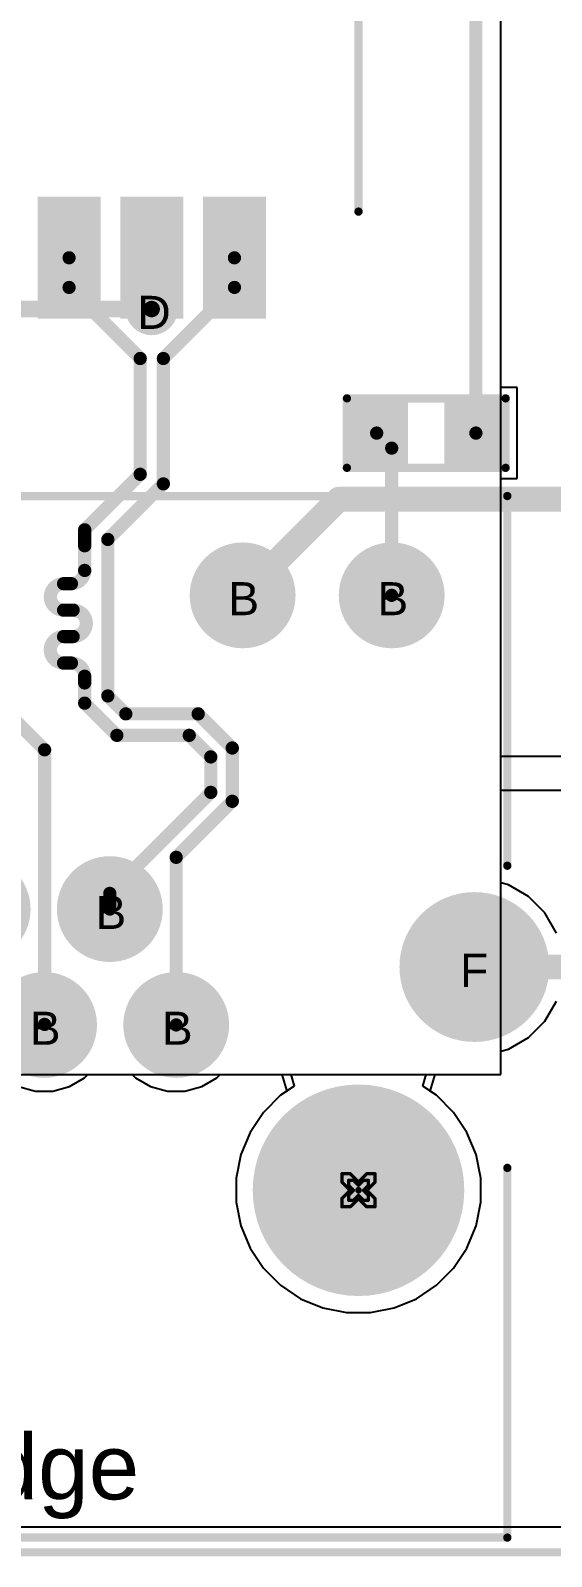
# Model space of a CAD drawing. Header units: inches. Extents: x 0 to 5032, y 0 to 5323.
# Drawn here: x 175.66 to 183.66, y -0.06 to 23.38 of the extents above; entities that cross this region are included whole.
import ezdxf

# ---------------------------------------------------------------- set-up
doc = ezdxf.new("R2010")
doc.units = ezdxf.units.IN
for name, color, linetype in [('Board Outline', 216, 'Continuous'), ('Bottom Layer', 5, 'Continuous'), ('Bottom Solder', 6, 'Continuous'), ('Drill Drawing', 1, 'Continuous'), ('Layer 1', 16, 'Continuous'), ('Layer 2', 76, 'Continuous'), ('Multi-Layer', 9, 'Continuous'), ('Pad Holes', 156, 'Continuous'), ('Top Layer', 1, 'Continuous'), ('Top Overlay', 2, 'Continuous'), ('Top Paste', 8, 'Continuous'), ('Top Solder', 216, 'Continuous'), ('Via Holes', 16, 'Continuous')]:
    doc.layers.add(name, color=color, linetype=linetype)
doc.styles.add('Arial', font='', dxfattribs={"height": 0.2})
doc.styles.get('Arial').set_extended_font_data('Arial')

# ---------------------------------------------------------------- blocks, each defined once
blk = doc.blocks.new('H1102NLT_50')
at = {"layer": 'Top Layer'}
for points in [[(5.1, 4.065), (3.43, 4.065), (3.43, 4.825), (5.1, 4.825)], [(5.1, 2.795), (3.43, 2.795), (3.43, 3.555), (5.1, 3.555)], [(5.1, 1.525), (3.43, 1.525), (3.43, 2.285), (5.1, 2.285)]]:
    blk.add_hatch(color=1, dxfattribs=at).paths.add_polyline_path(points)
at = {"layer": 'Top Paste'}
for points in [[(5.1, 4.065), (3.43, 4.065), (3.43, 4.825), (5.1, 4.825)], [(5.1, 2.795), (3.43, 2.795), (3.43, 3.555), (5.1, 3.555)], [(5.1, 1.525), (3.43, 1.525), (3.43, 2.285), (5.1, 2.285)]]:
    blk.add_hatch(color=8, dxfattribs=at).paths.add_polyline_path(points)
at = {"layer": 'Top Solder'}
for points in [[(5.202, 3.963), (3.328, 3.963), (3.328, 4.927), (5.202, 4.927)], [(5.202, 2.693), (3.328, 2.693), (3.328, 3.657), (5.202, 3.657)], [(5.202, 1.423), (3.328, 1.423), (3.328, 2.387), (5.202, 2.387)]]:
    blk.add_hatch(color=216, dxfattribs=at).paths.add_polyline_path(points)
at = {"layer": 'Top Overlay'}
blk.add_lwpolyline([(3.555, 6.35, 0.127, 0.127, 0), (-3.555, 6.35, 0.127, 0.127, 0)], format="xyseb", dxfattribs=at)
blk.add_lwpolyline([(3.523, 6.35, 0.0635, 0.0635, 1), (3.587, 6.35, 0.0635, 0.0635, 1)], format="xyseb", close=True, dxfattribs=at)
blk = doc.blocks.new('R___0603_87')
at = {"layer": 'Top Layer'}
for points in [[(-0.381, 0.4445), (-0.381, -0.4445), (-1.143, -0.4445), (-1.143, 0.4445)], [(1.143, 0.4445), (1.143, -0.4445), (0.381, -0.4445), (0.381, 0.4445)]]:
    blk.add_hatch(color=1, dxfattribs=at).paths.add_polyline_path(points)
at = {"layer": 'Top Paste'}
for points in [[(-0.381, 0.4445), (-0.381, -0.4445), (-1.143, -0.4445), (-1.143, 0.4445)], [(1.143, 0.4445), (1.143, -0.4445), (0.381, -0.4445), (0.381, 0.4445)]]:
    blk.add_hatch(color=8, dxfattribs=at).paths.add_polyline_path(points)
at = {"layer": 'Top Solder'}
for points in [[(-0.2794, 0.5461), (-0.2794, -0.5461), (-1.2446, -0.5461), (-1.2446, 0.5461)], [(1.2446, 0.5461), (1.2446, -0.5461), (0.2794, -0.5461), (0.2794, 0.5461)]]:
    blk.add_hatch(color=216, dxfattribs=at).paths.add_polyline_path(points)
at = {"layer": 'Top Overlay'}
for points in [[(-1.2192, 0.5334, 0.127, 0.127, 0), (1.2192, 0.5334, 0.127, 0.127, 0)], [(-1.2192, -0.5334, 0.127, 0.127, 0), (-1.2192, 0.5334, 0.127, 0.127, 0)], [(1.2192, -0.5334, 0.127, 0.127, 0), (1.2192, 0.5334, 0.127, 0.127, 0)], [(-1.2192, -0.5334, 0.127, 0.127, 0), (1.2192, -0.5334, 0.127, 0.127, 0)]]:
    blk.add_lwpolyline(points, format="xyseb", dxfattribs=at)
for points in [[(-1.25095, 0.5334, 0.0635, 0.0635, 1), (-1.18745, 0.5334, 0.0635, 0.0635, 1)], [(-1.25095, 0.5334, 0.0635, 0.0635, 1), (-1.18745, 0.5334, 0.0635, 0.0635, 1)], [(1.18745, 0.5334, 0.0635, 0.0635, 1), (1.25095, 0.5334, 0.0635, 0.0635, 1)], [(1.18745, 0.5334, 0.0635, 0.0635, 1), (1.25095, 0.5334, 0.0635, 0.0635, 1)], [(-1.25095, -0.5334, 0.0635, 0.0635, 1), (-1.18745, -0.5334, 0.0635, 0.0635, 1)], [(-1.25095, -0.5334, 0.0635, 0.0635, 1), (-1.18745, -0.5334, 0.0635, 0.0635, 1)], [(1.18745, -0.5334, 0.0635, 0.0635, 1), (1.25095, -0.5334, 0.0635, 0.0635, 1)], [(1.18745, -0.5334, 0.0635, 0.0635, 1), (1.25095, -0.5334, 0.0635, 0.0635, 1)]]:
    blk.add_lwpolyline(points, format="xyseb", close=True, dxfattribs=at)
blk = doc.blocks.new('2_406549_1_118')
at = {"layer": 'Bottom Layer'}
h = blk.add_hatch(color=5, dxfattribs=at)
edge = h.paths.add_edge_path()
edge.add_arc((4.57, 3.3), 0.762, 0, 360)
h = blk.add_hatch(color=5, dxfattribs=at)
edge = h.paths.add_edge_path()
edge.add_arc((6.86, 3.3), 0.762, 0, 360)
h = blk.add_hatch(color=5, dxfattribs=at)
edge = h.paths.add_edge_path()
edge.add_arc((2.53, -1.52), 0.762, 0, 360)
h = blk.add_hatch(color=5, dxfattribs=at)
edge = h.paths.add_edge_path()
edge.add_arc((8.13, -2.41), 1.1, 0, 360)
h = blk.add_hatch(color=5, dxfattribs=at)
edge = h.paths.add_edge_path()
edge.add_arc((1.52, -3.3), 0.762, 0, 360)
h = blk.add_hatch(color=5, dxfattribs=at)
edge = h.paths.add_edge_path()
edge.add_arc((3.55, -3.3), 0.762, 0, 360)
at = {"layer": 'Bottom Solder'}
h = blk.add_hatch(color=6, dxfattribs=at)
edge = h.paths.add_edge_path()
edge.add_arc((4.57, 3.3), 0.813, 0, 360)
h = blk.add_hatch(color=6, dxfattribs=at)
edge = h.paths.add_edge_path()
edge.add_arc((6.86, 3.3), 0.813, 0, 360)
h = blk.add_hatch(color=6, dxfattribs=at)
edge = h.paths.add_edge_path()
edge.add_arc((0.5, -1.52), 0.813, 0, 360)
h = blk.add_hatch(color=6, dxfattribs=at)
edge = h.paths.add_edge_path()
edge.add_arc((2.53, -1.52), 0.813, 0, 360)
h = blk.add_hatch(color=6, dxfattribs=at)
edge = h.paths.add_edge_path()
edge.add_arc((8.13, -2.41), 1.151, 0, 360)
h = blk.add_hatch(color=6, dxfattribs=at)
edge = h.paths.add_edge_path()
edge.add_arc((1.52, -3.3), 0.813, 0, 360)
h = blk.add_hatch(color=6, dxfattribs=at)
edge = h.paths.add_edge_path()
edge.add_arc((3.55, -3.3), 0.813, 0, 360)
h = blk.add_hatch(color=6, dxfattribs=at)
edge = h.paths.add_edge_path()
edge.add_arc((6.35, -5.84), 0.0508, 0, 360)
at = {"layer": 'Layer 1'}
h = blk.add_hatch(color=16, dxfattribs=at)
edge = h.paths.add_edge_path()
edge.add_arc((4.57, 3.3), 0.762, 0, 360)
h = blk.add_hatch(color=16, dxfattribs=at)
edge = h.paths.add_edge_path()
edge.add_arc((6.86, 3.3), 0.762, 0, 360)
h = blk.add_hatch(color=16, dxfattribs=at)
edge = h.paths.add_edge_path()
edge.add_arc((2.53, -1.52), 0.762, 0, 360)
h = blk.add_hatch(color=16, dxfattribs=at)
edge = h.paths.add_edge_path()
edge.add_arc((8.13, -2.41), 1.1, 0, 360)
h = blk.add_hatch(color=16, dxfattribs=at)
edge = h.paths.add_edge_path()
edge.add_arc((1.52, -3.3), 0.762, 0, 360)
h = blk.add_hatch(color=16, dxfattribs=at)
edge = h.paths.add_edge_path()
edge.add_arc((3.55, -3.3), 0.762, 0, 360)
at = {"layer": 'Layer 2'}
h = blk.add_hatch(color=76, dxfattribs=at)
edge = h.paths.add_edge_path()
edge.add_arc((4.57, 3.3), 0.762, 0, 360)
h = blk.add_hatch(color=76, dxfattribs=at)
edge = h.paths.add_edge_path()
edge.add_arc((6.86, 3.3), 0.762, 0, 360)
h = blk.add_hatch(color=76, dxfattribs=at)
edge = h.paths.add_edge_path()
edge.add_arc((2.53, -1.52), 0.762, 0, 360)
h = blk.add_hatch(color=76, dxfattribs=at)
edge = h.paths.add_edge_path()
edge.add_arc((8.13, -2.41), 1.1, 0, 360)
h = blk.add_hatch(color=76, dxfattribs=at)
edge = h.paths.add_edge_path()
edge.add_arc((1.52, -3.3), 0.762, 0, 360)
h = blk.add_hatch(color=76, dxfattribs=at)
edge = h.paths.add_edge_path()
edge.add_arc((3.55, -3.3), 0.762, 0, 360)
at = {"layer": 'Multi-Layer'}
h = blk.add_hatch(color=9, dxfattribs=at)
edge = h.paths.add_edge_path()
edge.add_arc((4.57, 3.3), 0.762, 0, 360)
h = blk.add_hatch(color=9, dxfattribs=at)
edge = h.paths.add_edge_path()
edge.add_arc((6.86, 3.3), 0.762, 0, 360)
h = blk.add_hatch(color=9, dxfattribs=at)
edge = h.paths.add_edge_path()
edge.add_arc((2.53, -1.52), 0.762, 0, 360)
h = blk.add_hatch(color=9, dxfattribs=at)
edge = h.paths.add_edge_path()
edge.add_arc((8.13, -2.41), 1.1, 0, 360)
h = blk.add_hatch(color=9, dxfattribs=at)
edge = h.paths.add_edge_path()
edge.add_arc((1.52, -3.3), 0.762, 0, 360)
h = blk.add_hatch(color=9, dxfattribs=at)
edge = h.paths.add_edge_path()
edge.add_arc((3.55, -3.3), 0.762, 0, 360)
at = {"layer": 'Pad Holes'}
h = blk.add_hatch(color=7, dxfattribs=at)
edge = h.paths.add_edge_path()
edge.add_arc((4.57, 3.3), 0.45, 0, 360)
h = blk.add_hatch(color=7, dxfattribs=at)
edge = h.paths.add_edge_path()
edge.add_arc((6.86, 3.3), 0.45, 0, 360)
h = blk.add_hatch(color=7, dxfattribs=at)
edge = h.paths.add_edge_path()
edge.add_arc((2.53, -1.52), 0.45, 0, 360)
h = blk.add_hatch(color=7, dxfattribs=at)
edge = h.paths.add_edge_path()
edge.add_arc((8.13, -2.41), 0.785, 0, 360)
h = blk.add_hatch(color=7, dxfattribs=at)
edge = h.paths.add_edge_path()
edge.add_arc((1.52, -3.3), 0.45, 0, 360)
h = blk.add_hatch(color=7, dxfattribs=at)
edge = h.paths.add_edge_path()
edge.add_arc((3.55, -3.3), 0.45, 0, 360)
h = blk.add_hatch(color=7, dxfattribs=at)
edge = h.paths.add_edge_path()
edge.add_arc((6.35, -5.84), 1.625, 0, 360)
at = {"layer": 'Top Layer'}
h = blk.add_hatch(color=1, dxfattribs=at)
edge = h.paths.add_edge_path()
edge.add_arc((4.57, 3.3), 0.762, 0, 360)
h = blk.add_hatch(color=1, dxfattribs=at)
edge = h.paths.add_edge_path()
edge.add_arc((6.86, 3.3), 0.762, 0, 360)
h = blk.add_hatch(color=1, dxfattribs=at)
edge = h.paths.add_edge_path()
edge.add_arc((2.53, -1.52), 0.762, 0, 360)
h = blk.add_hatch(color=1, dxfattribs=at)
edge = h.paths.add_edge_path()
edge.add_arc((8.13, -2.41), 1.1, 0, 360)
h = blk.add_hatch(color=1, dxfattribs=at)
edge = h.paths.add_edge_path()
edge.add_arc((1.52, -3.3), 0.762, 0, 360)
h = blk.add_hatch(color=1, dxfattribs=at)
edge = h.paths.add_edge_path()
edge.add_arc((3.55, -3.3), 0.762, 0, 360)
at = {"layer": 'Top Solder'}
h = blk.add_hatch(color=216, dxfattribs=at)
edge = h.paths.add_edge_path()
edge.add_arc((4.57, 3.3), 0.813, 0, 360)
h = blk.add_hatch(color=216, dxfattribs=at)
edge = h.paths.add_edge_path()
edge.add_arc((6.86, 3.3), 0.813, 0, 360)
h = blk.add_hatch(color=216, dxfattribs=at)
edge = h.paths.add_edge_path()
edge.add_arc((0.5, -1.52), 0.813, 0, 360)
h = blk.add_hatch(color=216, dxfattribs=at)
edge = h.paths.add_edge_path()
edge.add_arc((2.53, -1.52), 0.813, 0, 360)
h = blk.add_hatch(color=216, dxfattribs=at)
edge = h.paths.add_edge_path()
edge.add_arc((8.13, -2.41), 1.151, 0, 360)
h = blk.add_hatch(color=216, dxfattribs=at)
edge = h.paths.add_edge_path()
edge.add_arc((1.52, -3.3), 0.813, 0, 360)
h = blk.add_hatch(color=216, dxfattribs=at)
edge = h.paths.add_edge_path()
edge.add_arc((3.55, -3.3), 0.813, 0, 360)
h = blk.add_hatch(color=216, dxfattribs=at)
edge = h.paths.add_edge_path()
edge.add_arc((6.35, -5.84), 0.0508, 0, 360)
at = {"layer": 'Top Overlay'}
for points in [[(-8.636, 4.826, 0.127, 0.127, 0), (8.636, 4.826, 0.127, 0.127, 0)], [(8.636, -0.854, 0.127, 0.127, 0), (8.636, 4.826, 0.127, 0.127, 0)], [(8.636, -11.176, 0.127, 0.127, 0), (8.636, -5.496, 0.127, 0.127, 0)], [(-8.636, -11.176, 0.127, 0.127, 0), (8.636, -11.176, 0.127, 0.127, 0)]]:
    blk.add_lwpolyline(points, format="xyseb", dxfattribs=at)
for points in [[(8.604, 4.826, 0.0635, 0.0635, 1), (8.668, 4.826, 0.0635, 0.0635, 1)], [(8.604, 4.826, 0.0635, 0.0635, 1), (8.668, 4.826, 0.0635, 0.0635, 1)], [(8.604, -0.854, 0.0635, 0.0635, 1), (8.668, -0.854, 0.0635, 0.0635, 1)], [(8.604, -5.496, 0.0635, 0.0635, 1), (8.668, -5.496, 0.0635, 0.0635, 1)], [(8.604, -11.176, 0.0635, 0.0635, 1), (8.668, -11.176, 0.0635, 0.0635, 1)], [(8.604, -11.176, 0.0635, 0.0635, 1), (8.668, -11.176, 0.0635, 0.0635, 1)]]:
    blk.add_lwpolyline(points, format="xyseb", close=True, dxfattribs=at)
at = {"layer": 'Top Overlay', "style": 'Arial'}
blk.add_text('PCB Edge', height=1, rotation=360, dxfattribs=at).set_placement((-3.54, -10.589))

msp = doc.modelspace()

# ---------------------------------------------------------------- hatches: boundary and pattern name
at = {"layer": 'Bottom Layer'}
h = msp.add_hatch(color=5, dxfattribs=at)
edge = h.paths.add_edge_path()
edge.add_arc((177.523, 19.102), 0.3, 0, 360)
at = {"layer": 'Bottom Solder'}
h = msp.add_hatch(color=6, dxfattribs=at)
edge = h.paths.add_edge_path()
edge.add_arc((177.523, 19.102), 0.402, 0, 360)
at = {"layer": 'Layer 1'}
h = msp.add_hatch(color=16, dxfattribs=at)
edge = h.paths.add_edge_path()
edge.add_arc((177.523, 19.102), 0.3, 0, 360)
at = {"layer": 'Layer 2'}
h = msp.add_hatch(color=76, dxfattribs=at)
edge = h.paths.add_edge_path()
edge.add_arc((177.523, 19.102), 0.3, 0, 360)
at = {"layer": 'Top Layer'}
h = msp.add_hatch(color=1, dxfattribs=at)
edge = h.paths.add_edge_path()
edge.add_arc((177.523, 19.102), 0.3, 0, 360)
at = {"layer": 'Top Solder'}
h = msp.add_hatch(color=216, dxfattribs=at)
edge = h.paths.add_edge_path()
edge.add_arc((177.523, 19.102), 0.402, 0, 360)
at = {"layer": 'Via Holes'}
h = msp.add_hatch(color=7, dxfattribs=at)
edge = h.paths.add_edge_path()
edge.add_arc((177.523, 19.102), 0.15, 0, 360)

# ---------------------------------------------------------------- linework, layer by layer
at = {"layer": 'Board Outline'}
msp.add_lwpolyline([(138.479, 0, 0.127, 0.127, 0), (200, 0, 0.127, 0.127, 0)], format="xyseb", dxfattribs=at)
at = {"layer": 'Bottom Layer'}
for p, q in [((182.884, 10.286), (182.884, 28.702)), ((183.002, 10.254), (182.884, 10.286)), ((183.311, 10.076), (183.002, 10.254)), ((183.563, 9.824), (183.311, 10.076)), ((183.741, 9.515), (183.563, 9.824)), ((183.563, 8.161), (183.741, 8.47)), ((183.311, 7.909), (183.563, 8.161)), ((183.002, 7.731), (183.311, 7.909)), ((182.884, 7.699), (183.002, 7.731)), ((182.884, 7.341), (182.884, 7.699)), ((176.262, 7.156), (176.493, 7.29)), ((176.493, 7.29), (176.544, 7.341)), ((176.544, 7.341), (177.225, 7.341)), ((177.225, 7.341), (177.276, 7.29)), ((177.276, 7.29), (177.507, 7.156)), ((178.292, 7.156), (178.523, 7.29)), ((178.523, 7.29), (178.574, 7.341)), ((178.574, 7.341), (179.658, 7.341)), ((179.658, 7.341), (179.712, 7.163)), ((181.687, 7.163), (181.741, 7.341)), ((181.741, 7.341), (182.884, 7.341)), ((175.477, 7.156), (175.736, 7.087)), ((175.736, 7.087), (176.003, 7.087)), ((176.003, 7.087), (176.262, 7.156)), ((177.507, 7.156), (177.766, 7.087)), ((177.766, 7.087), (178.033, 7.087)), ((178.033, 7.087), (178.292, 7.156)), ((179.712, 7.163), (179.502, 7.022)), ((181.897, 7.022), (181.687, 7.163)), ((179.502, 7.022), (179.24, 6.76)), ((182.159, 6.76), (181.897, 7.022)), ((179.24, 6.76), (179.035, 6.453)), ((182.365, 6.453), (182.159, 6.76)), ((179.035, 6.453), (178.893, 6.111)), ((182.506, 6.111), (182.365, 6.453)), ((178.893, 6.111), (178.821, 5.748)), ((182.579, 5.748), (182.506, 6.111)), ((178.821, 5.748), (178.821, 5.378)), ((182.579, 5.378), (182.579, 5.748)), ((178.821, 5.378), (178.893, 5.015)), ((182.506, 5.015), (182.579, 5.378)), ((178.893, 5.015), (179.035, 4.673)), ((182.365, 4.673), (182.506, 5.015)), ((179.035, 4.673), (179.24, 4.365)), ((182.159, 4.365), (182.365, 4.673)), ((179.24, 4.365), (179.502, 4.103)), ((181.897, 4.103), (182.159, 4.365)), ((179.502, 4.103), (179.81, 3.897)), ((181.59, 3.897), (181.897, 4.103)), ((179.81, 3.897), (180.152, 3.756)), ((180.152, 3.756), (180.515, 3.684)), ((180.885, 3.684), (181.248, 3.756)), ((181.248, 3.756), (181.59, 3.897)), ((180.515, 3.684), (180.885, 3.684)), ((195.516, 0.388), (138.868, 0.388))]:
    msp.add_line(p, q, dxfattribs=at)
msp.add_lwpolyline([(171.173, 19.102, 0.254, 0.254, 0), (177.523, 19.102, 0.254, 0.254, 0)], format="xyseb", dxfattribs=at)
msp.add_lwpolyline([(177.459, 19.102, 0.127, 0.127, 1), (177.586, 19.102, 0.127, 0.127, 1)], format="xyseb", close=True, dxfattribs=at)
at = {"layer": 'Drill Drawing'}
for points in [[(180.446, 5.69, 0.0508, 0.0508, 0), (180.446, 5.817, 0.0508, 0.0508, 0)], [(180.446, 5.817, 0.0508, 0.0508, 0), (180.573, 5.817, 0.0508, 0.0508, 0)], [(180.446, 5.69, 0.0508, 0.0508, 0), (180.573, 5.563, 0.0508, 0.0508, 0)], [(180.547, 5.639, 0.0508, 0.0508, 0), (180.547, 5.715, 0.0508, 0.0508, 0)], [(180.547, 5.715, 0.0508, 0.0508, 0), (180.623, 5.715, 0.0508, 0.0508, 0)], [(180.547, 5.639, 0.0508, 0.0508, 0), (180.623, 5.563, 0.0508, 0.0508, 0)], [(180.573, 5.817, 0.0508, 0.0508, 0), (180.7, 5.69, 0.0508, 0.0508, 0)], [(180.623, 5.715, 0.0508, 0.0508, 0), (180.7, 5.639, 0.0508, 0.0508, 0)], [(180.7, 5.69, 0.0508, 0.0508, 0), (180.827, 5.817, 0.0508, 0.0508, 0)], [(180.7, 5.639, 0.0508, 0.0508, 0), (180.776, 5.715, 0.0508, 0.0508, 0)], [(180.776, 5.715, 0.0508, 0.0508, 0), (180.852, 5.715, 0.0508, 0.0508, 0)], [(180.776, 5.563, 0.0508, 0.0508, 0), (180.852, 5.639, 0.0508, 0.0508, 0)], [(180.827, 5.817, 0.0508, 0.0508, 0), (180.954, 5.817, 0.0508, 0.0508, 0)], [(180.827, 5.563, 0.0508, 0.0508, 0), (180.954, 5.69, 0.0508, 0.0508, 0)], [(180.852, 5.639, 0.0508, 0.0508, 0), (180.852, 5.715, 0.0508, 0.0508, 0)], [(180.954, 5.69, 0.0508, 0.0508, 0), (180.954, 5.817, 0.0508, 0.0508, 0)], [(180.446, 5.436, 0.0508, 0.0508, 0), (180.573, 5.563, 0.0508, 0.0508, 0)], [(180.446, 5.309, 0.0508, 0.0508, 0), (180.446, 5.436, 0.0508, 0.0508, 0)], [(180.547, 5.486, 0.0508, 0.0508, 0), (180.623, 5.563, 0.0508, 0.0508, 0)], [(180.547, 5.41, 0.0508, 0.0508, 0), (180.547, 5.486, 0.0508, 0.0508, 0)], [(180.547, 5.41, 0.0508, 0.0508, 0), (180.623, 5.41, 0.0508, 0.0508, 0)], [(180.573, 5.309, 0.0508, 0.0508, 0), (180.7, 5.436, 0.0508, 0.0508, 0)], [(180.623, 5.41, 0.0508, 0.0508, 0), (180.7, 5.486, 0.0508, 0.0508, 0)], [(180.7, 5.486, 0.0508, 0.0508, 0), (180.776, 5.41, 0.0508, 0.0508, 0)], [(180.7, 5.436, 0.0508, 0.0508, 0), (180.827, 5.309, 0.0508, 0.0508, 0)], [(180.776, 5.563, 0.0508, 0.0508, 0), (180.852, 5.486, 0.0508, 0.0508, 0)], [(180.776, 5.41, 0.0508, 0.0508, 0), (180.852, 5.41, 0.0508, 0.0508, 0)], [(180.827, 5.563, 0.0508, 0.0508, 0), (180.954, 5.436, 0.0508, 0.0508, 0)], [(180.852, 5.41, 0.0508, 0.0508, 0), (180.852, 5.486, 0.0508, 0.0508, 0)], [(180.954, 5.309, 0.0508, 0.0508, 0), (180.954, 5.436, 0.0508, 0.0508, 0)], [(180.446, 5.309, 0.0508, 0.0508, 0), (180.573, 5.309, 0.0508, 0.0508, 0)], [(180.827, 5.309, 0.0508, 0.0508, 0), (180.954, 5.309, 0.0508, 0.0508, 0)]]:
    msp.add_lwpolyline(points, format="xyseb", dxfattribs=at)
for points in [[(180.433, 5.817, 0.0254, 0.0254, 1), (180.458, 5.817, 0.0254, 0.0254, 1)], [(180.433, 5.817, 0.0254, 0.0254, 1), (180.458, 5.817, 0.0254, 0.0254, 1)], [(180.433, 5.69, 0.0254, 0.0254, 1), (180.458, 5.69, 0.0254, 0.0254, 1)], [(180.433, 5.69, 0.0254, 0.0254, 1), (180.458, 5.69, 0.0254, 0.0254, 1)], [(180.535, 5.715, 0.0254, 0.0254, 1), (180.56, 5.715, 0.0254, 0.0254, 1)], [(180.535, 5.715, 0.0254, 0.0254, 1), (180.56, 5.715, 0.0254, 0.0254, 1)], [(180.535, 5.639, 0.0254, 0.0254, 1), (180.56, 5.639, 0.0254, 0.0254, 1)], [(180.535, 5.639, 0.0254, 0.0254, 1), (180.56, 5.639, 0.0254, 0.0254, 1)], [(180.56, 5.817, 0.0254, 0.0254, 1), (180.585, 5.817, 0.0254, 0.0254, 1)], [(180.56, 5.817, 0.0254, 0.0254, 1), (180.585, 5.817, 0.0254, 0.0254, 1)], [(180.611, 5.715, 0.0254, 0.0254, 1), (180.636, 5.715, 0.0254, 0.0254, 1)], [(180.611, 5.715, 0.0254, 0.0254, 1), (180.636, 5.715, 0.0254, 0.0254, 1)], [(180.687, 5.69, 0.0254, 0.0254, 1), (180.712, 5.69, 0.0254, 0.0254, 1)], [(180.687, 5.69, 0.0254, 0.0254, 1), (180.712, 5.69, 0.0254, 0.0254, 1)], [(180.687, 5.639, 0.0254, 0.0254, 1), (180.712, 5.639, 0.0254, 0.0254, 1)], [(180.687, 5.639, 0.0254, 0.0254, 1), (180.712, 5.639, 0.0254, 0.0254, 1)], [(180.763, 5.715, 0.0254, 0.0254, 1), (180.789, 5.715, 0.0254, 0.0254, 1)], [(180.763, 5.715, 0.0254, 0.0254, 1), (180.789, 5.715, 0.0254, 0.0254, 1)], [(180.814, 5.817, 0.0254, 0.0254, 1), (180.839, 5.817, 0.0254, 0.0254, 1)], [(180.814, 5.817, 0.0254, 0.0254, 1), (180.839, 5.817, 0.0254, 0.0254, 1)], [(180.839, 5.715, 0.0254, 0.0254, 1), (180.865, 5.715, 0.0254, 0.0254, 1)], [(180.839, 5.715, 0.0254, 0.0254, 1), (180.865, 5.715, 0.0254, 0.0254, 1)], [(180.839, 5.639, 0.0254, 0.0254, 1), (180.865, 5.639, 0.0254, 0.0254, 1)], [(180.839, 5.639, 0.0254, 0.0254, 1), (180.865, 5.639, 0.0254, 0.0254, 1)], [(180.941, 5.817, 0.0254, 0.0254, 1), (180.966, 5.817, 0.0254, 0.0254, 1)], [(180.941, 5.817, 0.0254, 0.0254, 1), (180.966, 5.817, 0.0254, 0.0254, 1)], [(180.941, 5.69, 0.0254, 0.0254, 1), (180.966, 5.69, 0.0254, 0.0254, 1)], [(180.941, 5.69, 0.0254, 0.0254, 1), (180.966, 5.69, 0.0254, 0.0254, 1)], [(180.433, 5.436, 0.0254, 0.0254, 1), (180.458, 5.436, 0.0254, 0.0254, 1)], [(180.433, 5.436, 0.0254, 0.0254, 1), (180.458, 5.436, 0.0254, 0.0254, 1)], [(180.535, 5.486, 0.0254, 0.0254, 1), (180.56, 5.486, 0.0254, 0.0254, 1)], [(180.535, 5.486, 0.0254, 0.0254, 1), (180.56, 5.486, 0.0254, 0.0254, 1)], [(180.535, 5.41, 0.0254, 0.0254, 1), (180.56, 5.41, 0.0254, 0.0254, 1)], [(180.535, 5.41, 0.0254, 0.0254, 1), (180.56, 5.41, 0.0254, 0.0254, 1)], [(180.56, 5.563, 0.0254, 0.0254, 1), (180.585, 5.563, 0.0254, 0.0254, 1)], [(180.56, 5.563, 0.0254, 0.0254, 1), (180.585, 5.563, 0.0254, 0.0254, 1)], [(180.611, 5.563, 0.0254, 0.0254, 1), (180.636, 5.563, 0.0254, 0.0254, 1)], [(180.611, 5.563, 0.0254, 0.0254, 1), (180.636, 5.563, 0.0254, 0.0254, 1)], [(180.611, 5.41, 0.0254, 0.0254, 1), (180.636, 5.41, 0.0254, 0.0254, 1)], [(180.611, 5.41, 0.0254, 0.0254, 1), (180.636, 5.41, 0.0254, 0.0254, 1)], [(180.687, 5.486, 0.0254, 0.0254, 1), (180.712, 5.486, 0.0254, 0.0254, 1)], [(180.687, 5.486, 0.0254, 0.0254, 1), (180.712, 5.486, 0.0254, 0.0254, 1)], [(180.687, 5.436, 0.0254, 0.0254, 1), (180.712, 5.436, 0.0254, 0.0254, 1)], [(180.687, 5.436, 0.0254, 0.0254, 1), (180.712, 5.436, 0.0254, 0.0254, 1)], [(180.763, 5.563, 0.0254, 0.0254, 1), (180.789, 5.563, 0.0254, 0.0254, 1)], [(180.763, 5.563, 0.0254, 0.0254, 1), (180.789, 5.563, 0.0254, 0.0254, 1)], [(180.763, 5.41, 0.0254, 0.0254, 1), (180.789, 5.41, 0.0254, 0.0254, 1)], [(180.763, 5.41, 0.0254, 0.0254, 1), (180.789, 5.41, 0.0254, 0.0254, 1)], [(180.814, 5.563, 0.0254, 0.0254, 1), (180.839, 5.563, 0.0254, 0.0254, 1)], [(180.814, 5.563, 0.0254, 0.0254, 1), (180.839, 5.563, 0.0254, 0.0254, 1)], [(180.839, 5.486, 0.0254, 0.0254, 1), (180.865, 5.486, 0.0254, 0.0254, 1)], [(180.839, 5.486, 0.0254, 0.0254, 1), (180.865, 5.486, 0.0254, 0.0254, 1)], [(180.839, 5.41, 0.0254, 0.0254, 1), (180.865, 5.41, 0.0254, 0.0254, 1)], [(180.839, 5.41, 0.0254, 0.0254, 1), (180.865, 5.41, 0.0254, 0.0254, 1)], [(180.941, 5.436, 0.0254, 0.0254, 1), (180.966, 5.436, 0.0254, 0.0254, 1)], [(180.941, 5.436, 0.0254, 0.0254, 1), (180.966, 5.436, 0.0254, 0.0254, 1)], [(180.433, 5.309, 0.0254, 0.0254, 1), (180.458, 5.309, 0.0254, 0.0254, 1)], [(180.433, 5.309, 0.0254, 0.0254, 1), (180.458, 5.309, 0.0254, 0.0254, 1)], [(180.56, 5.309, 0.0254, 0.0254, 1), (180.585, 5.309, 0.0254, 0.0254, 1)], [(180.56, 5.309, 0.0254, 0.0254, 1), (180.585, 5.309, 0.0254, 0.0254, 1)], [(180.814, 5.309, 0.0254, 0.0254, 1), (180.839, 5.309, 0.0254, 0.0254, 1)], [(180.814, 5.309, 0.0254, 0.0254, 1), (180.839, 5.309, 0.0254, 0.0254, 1)], [(180.941, 5.309, 0.0254, 0.0254, 1), (180.966, 5.309, 0.0254, 0.0254, 1)], [(180.941, 5.309, 0.0254, 0.0254, 1), (180.966, 5.309, 0.0254, 0.0254, 1)]]:
    msp.add_lwpolyline(points, format="xyseb", close=True, dxfattribs=at)
at = {"layer": 'Layer 1'}
for p, q in [((182.884, 12.227), (182.884, 28.702)), ((189.728, 12.227), (182.884, 12.227)), ((182.884, 7.341), (182.884, 11.709)), ((182.884, 11.709), (190.246, 11.709)), ((176.262, 7.156), (176.493, 7.29)), ((176.493, 7.29), (176.544, 7.341)), ((176.544, 7.341), (177.225, 7.341)), ((177.225, 7.341), (177.276, 7.29)), ((177.276, 7.29), (177.507, 7.156)), ((178.292, 7.156), (178.523, 7.29)), ((178.523, 7.29), (178.574, 7.341)), ((178.574, 7.341), (179.521, 7.341)), ((179.521, 7.341), (179.598, 7.087)), ((181.801, 7.087), (181.878, 7.341)), ((181.878, 7.341), (182.884, 7.341)), ((175.477, 7.156), (175.736, 7.087)), ((175.736, 7.087), (176.003, 7.087)), ((176.003, 7.087), (176.262, 7.156)), ((177.507, 7.156), (177.766, 7.087)), ((177.766, 7.087), (178.033, 7.087)), ((178.033, 7.087), (178.292, 7.156)), ((179.598, 7.087), (179.502, 7.022)), ((181.897, 7.022), (181.801, 7.087)), ((179.502, 7.022), (179.24, 6.76)), ((182.159, 6.76), (181.897, 7.022)), ((179.24, 6.76), (179.035, 6.453)), ((182.365, 6.453), (182.159, 6.76)), ((179.035, 6.453), (178.893, 6.111)), ((182.506, 6.111), (182.365, 6.453)), ((178.893, 6.111), (178.821, 5.748)), ((182.579, 5.748), (182.506, 6.111)), ((178.821, 5.748), (178.821, 5.378)), ((182.579, 5.378), (182.579, 5.748)), ((178.821, 5.378), (178.893, 5.015)), ((182.506, 5.015), (182.579, 5.378)), ((178.893, 5.015), (179.035, 4.673)), ((182.365, 4.673), (182.506, 5.015)), ((179.035, 4.673), (179.24, 4.365)), ((182.159, 4.365), (182.365, 4.673)), ((179.24, 4.365), (179.502, 4.103)), ((181.897, 4.103), (182.159, 4.365)), ((179.502, 4.103), (179.81, 3.897)), ((181.59, 3.897), (181.897, 4.103)), ((179.81, 3.897), (180.152, 3.756)), ((180.152, 3.756), (180.515, 3.684)), ((180.885, 3.684), (181.248, 3.756)), ((181.248, 3.756), (181.59, 3.897)), ((180.515, 3.684), (180.885, 3.684)), ((199.612, 0.388), (138.868, 0.388))]:
    msp.add_line(p, q, dxfattribs=at)
msp.add_lwpolyline([(182.48, 8.993, 0.381, 0.381, 0), (185.825, 8.993, 0.381, 0.381, 0)], format="xyseb", dxfattribs=at)
msp.add_lwpolyline([(182.384, 8.993, 0.191, 0.191, 1), (182.575, 8.993, 0.191, 0.191, 1)], format="xyseb", close=True, dxfattribs=at)
at = {"layer": 'Layer 2'}
for p, q in [((182.884, 10.286), (182.884, 28.702)), ((183.002, 10.254), (182.884, 10.286)), ((183.311, 10.076), (183.002, 10.254)), ((183.563, 9.824), (183.311, 10.076)), ((183.741, 9.515), (183.563, 9.824)), ((183.563, 8.161), (183.741, 8.47)), ((183.311, 7.909), (183.563, 8.161)), ((183.002, 7.731), (183.311, 7.909)), ((182.884, 7.699), (183.002, 7.731)), ((182.884, 7.341), (182.884, 7.699)), ((176.262, 7.156), (176.493, 7.29)), ((176.493, 7.29), (176.544, 7.341)), ((176.544, 7.341), (177.225, 7.341)), ((177.225, 7.341), (177.276, 7.29)), ((177.276, 7.29), (177.507, 7.156)), ((178.292, 7.156), (178.523, 7.29)), ((178.523, 7.29), (178.574, 7.341)), ((178.574, 7.341), (179.521, 7.341)), ((179.521, 7.341), (179.598, 7.087)), ((181.801, 7.087), (181.878, 7.341)), ((181.878, 7.341), (182.884, 7.341)), ((175.477, 7.156), (175.736, 7.087)), ((175.736, 7.087), (176.003, 7.087)), ((176.003, 7.087), (176.262, 7.156)), ((177.507, 7.156), (177.766, 7.087)), ((177.766, 7.087), (178.033, 7.087)), ((178.033, 7.087), (178.292, 7.156)), ((179.598, 7.087), (179.502, 7.022)), ((181.897, 7.022), (181.801, 7.087)), ((179.502, 7.022), (179.24, 6.76)), ((182.159, 6.76), (181.897, 7.022)), ((179.24, 6.76), (179.035, 6.453)), ((182.365, 6.453), (182.159, 6.76)), ((179.035, 6.453), (178.893, 6.111)), ((182.506, 6.111), (182.365, 6.453)), ((178.893, 6.111), (178.821, 5.748)), ((182.579, 5.748), (182.506, 6.111)), ((178.821, 5.748), (178.821, 5.378)), ((182.579, 5.378), (182.579, 5.748)), ((178.821, 5.378), (178.893, 5.015)), ((182.506, 5.015), (182.579, 5.378)), ((178.893, 5.015), (179.035, 4.673)), ((182.365, 4.673), (182.506, 5.015)), ((179.035, 4.673), (179.24, 4.365)), ((182.159, 4.365), (182.365, 4.673)), ((179.24, 4.365), (179.502, 4.103)), ((181.897, 4.103), (182.159, 4.365)), ((179.502, 4.103), (179.81, 3.897)), ((181.59, 3.897), (181.897, 4.103)), ((179.81, 3.897), (180.152, 3.756)), ((180.152, 3.756), (180.515, 3.684)), ((180.885, 3.684), (181.248, 3.756)), ((181.248, 3.756), (181.59, 3.897)), ((180.515, 3.684), (180.885, 3.684)), ((195.387, 0.388), (138.868, 0.388))]:
    msp.add_line(p, q, dxfattribs=at)
for points in [[(178.92, 14.703, 0.381, 0.381, 0), (180.397, 16.18, 0.381, 0.381, 0)], [(180.397, 16.18, 0.381, 0.381, 0), (184.201, 16.18, 0.381, 0.381, 0)]]:
    msp.add_lwpolyline(points, format="xyseb", dxfattribs=at)
for points in [[(180.302, 16.18, 0.191, 0.191, 1), (180.492, 16.18, 0.191, 0.191, 1)], [(180.302, 16.18, 0.191, 0.191, 1), (180.492, 16.18, 0.191, 0.191, 1)], [(178.824, 14.703, 0.191, 0.191, 1), (179.015, 14.703, 0.191, 0.191, 1)]]:
    msp.add_lwpolyline(points, format="xyseb", close=True, dxfattribs=at)
at = {"layer": 'Multi-Layer'}
for p, q in [((182.884, 7.341), (182.884, 28.702)), ((165.708, 7.341), (182.884, 7.341))]:
    msp.add_line(p, q, dxfattribs=at)
at = {"layer": 'Top Layer'}
for p, q in [((182.884, 17.894), (182.884, 28.702)), ((183.138, 17.894), (182.884, 17.894)), ((183.138, 16.497), (183.138, 17.894)), ((182.884, 10.286), (182.884, 16.497)), ((182.884, 16.497), (183.138, 16.497)), ((183.002, 10.254), (182.884, 10.286)), ((183.311, 10.076), (183.002, 10.254)), ((183.563, 9.824), (183.311, 10.076)), ((183.741, 9.515), (183.563, 9.824)), ((183.563, 8.161), (183.741, 8.47)), ((183.311, 7.909), (183.563, 8.161)), ((183.002, 7.731), (183.311, 7.909)), ((182.884, 7.699), (183.002, 7.731)), ((182.884, 7.341), (182.884, 7.699)), ((176.262, 7.156), (176.493, 7.29)), ((176.493, 7.29), (176.544, 7.341)), ((176.544, 7.341), (177.225, 7.341)), ((177.225, 7.341), (177.276, 7.29)), ((177.276, 7.29), (177.507, 7.156)), ((178.292, 7.156), (178.523, 7.29)), ((178.523, 7.29), (178.574, 7.341)), ((178.574, 7.341), (179.658, 7.341)), ((179.658, 7.341), (179.712, 7.163)), ((181.687, 7.163), (181.741, 7.341)), ((181.741, 7.341), (182.884, 7.341)), ((175.477, 7.156), (175.736, 7.087)), ((175.736, 7.087), (176.003, 7.087)), ((176.003, 7.087), (176.262, 7.156)), ((177.507, 7.156), (177.766, 7.087)), ((177.766, 7.087), (178.033, 7.087)), ((178.033, 7.087), (178.292, 7.156)), ((179.712, 7.163), (179.502, 7.022)), ((181.897, 7.022), (181.687, 7.163)), ((179.502, 7.022), (179.24, 6.76)), ((182.159, 6.76), (181.897, 7.022)), ((179.24, 6.76), (179.035, 6.453)), ((182.365, 6.453), (182.159, 6.76)), ((179.035, 6.453), (178.893, 6.111)), ((182.506, 6.111), (182.365, 6.453)), ((178.893, 6.111), (178.821, 5.748)), ((182.579, 5.748), (182.506, 6.111)), ((178.821, 5.748), (178.821, 5.378)), ((182.579, 5.378), (182.579, 5.748)), ((178.821, 5.378), (178.893, 5.015)), ((182.506, 5.015), (182.579, 5.378)), ((178.893, 5.015), (179.035, 4.673)), ((182.365, 4.673), (182.506, 5.015)), ((179.035, 4.673), (179.24, 4.365)), ((182.159, 4.365), (182.365, 4.673)), ((179.24, 4.365), (179.502, 4.103)), ((181.897, 4.103), (182.159, 4.365)), ((179.502, 4.103), (179.81, 3.897)), ((181.59, 3.897), (181.897, 4.103)), ((179.81, 3.897), (180.152, 3.756)), ((180.152, 3.756), (180.515, 3.684)), ((180.885, 3.684), (181.248, 3.756)), ((181.248, 3.756), (181.59, 3.897)), ((180.515, 3.684), (180.885, 3.684)), ((194.225, 0.388), (138.868, 0.388))]:
    msp.add_line(p, q, dxfattribs=at)
for points in [[(182.503, 17.196, 0.203, 0.203, 0), (182.503, 39.327, 0.203, 0.203, 0)], [(176.255, 19.434, 0.203, 0.203, 0), (176.255, 19.889, 0.203, 0.203, 0)], [(178.795, 19.434, 0.203, 0.203, 0), (178.795, 19.889, 0.203, 0.203, 0)], [(176.255, 19.434, 0.203, 0.203, 0), (177.347, 18.342, 0.203, 0.203, 0)], [(177.702, 18.342, 0.203, 0.203, 0), (178.795, 19.434, 0.203, 0.203, 0)], [(177.347, 16.563, 0.203, 0.203, 0), (177.347, 18.342, 0.203, 0.203, 0)], [(177.702, 16.416, 0.203, 0.203, 0), (177.702, 18.342, 0.203, 0.203, 0)], [(180.979, 17.196, 0.203, 0.203, 0), (181.21, 16.965, 0.203, 0.203, 0)], [(181.21, 14.703, 0.203, 0.203, 0), (181.21, 16.965, 0.203, 0.203, 0)], [(176.494, 15.71, 0.203, 0.203, 0), (177.347, 16.563, 0.203, 0.203, 0)], [(176.849, 15.562, 0.203, 0.203, 0), (177.702, 16.416, 0.203, 0.203, 0)], [(176.494, 15.465, 0.203, 0.203, 0), (176.494, 15.71, 0.203, 0.203, 0)], [(176.494, 15.086, 0.203, 0.203, 0), (176.494, 15.465, 0.203, 0.203, 0)], [(176.849, 13.158, 0.203, 0.203, 0), (176.849, 15.562, 0.203, 0.203, 0)], [(176.494, 15.086, 0.203, 0.203, -0.414214), (176.291, 14.882, 0.203, 0.203, 0)], [(176.17, 14.476, 0.203, 0.203, -1), (176.17, 14.882, 0.203, 0.203, 0)], [(176.17, 14.882, 0.203, 0.203, 0), (176.291, 14.882, 0.203, 0.203, 0)], [(176.17, 14.476, 0.203, 0.203, 0), (176.316, 14.476, 0.203, 0.203, 0)], [(176.316, 14.476, 0.203, 0.203, -1), (176.316, 14.07, 0.203, 0.203, 0)], [(176.17, 13.663, 0.203, 0.203, -1), (176.17, 14.07, 0.203, 0.203, 0)], [(176.17, 14.07, 0.203, 0.203, 0), (176.316, 14.07, 0.203, 0.203, 0)], [(176.17, 13.663, 0.203, 0.203, 0), (176.291, 13.663, 0.203, 0.203, 0)], [(176.291, 13.663, 0.203, 0.203, -0.414214), (176.494, 13.46, 0.203, 0.203, 0)], [(174.85, 13.358, 0.203, 0.203, 0), (175.878, 12.33, 0.203, 0.203, 0)], [(176.494, 13.358, 0.203, 0.203, 0), (176.494, 13.46, 0.203, 0.203, 0)], [(176.494, 13.047, 0.203, 0.203, 0), (176.494, 13.358, 0.203, 0.203, 0)], [(176.494, 13.047, 0.203, 0.203, 0), (176.989, 12.552, 0.203, 0.203, 0)], [(176.849, 13.158, 0.203, 0.203, 0), (177.125, 12.882, 0.203, 0.203, 0)], [(177.125, 12.882, 0.203, 0.203, 0), (178.237, 12.882, 0.203, 0.203, 0)], [(178.237, 12.882, 0.203, 0.203, 0), (178.761, 12.358, 0.203, 0.203, 0)], [(175.878, 8.111, 0.203, 0.203, 0), (175.878, 12.33, 0.203, 0.203, 0)], [(176.989, 12.552, 0.203, 0.203, 0), (178.1, 12.552, 0.203, 0.203, 0)], [(178.1, 12.552, 0.203, 0.203, 0), (178.431, 12.221, 0.203, 0.203, 0)], [(178.761, 11.539, 0.203, 0.203, 0), (178.761, 12.358, 0.203, 0.203, 0)], [(178.431, 11.676, 0.203, 0.203, 0), (178.431, 12.221, 0.203, 0.203, 0)], [(176.88, 10.124, 0.203, 0.203, 0), (178.431, 11.676, 0.203, 0.203, 0)], [(177.9, 10.678, 0.203, 0.203, 0), (178.761, 11.539, 0.203, 0.203, 0)], [(177.9, 8.103, 0.203, 0.203, 0), (177.9, 10.678, 0.203, 0.203, 0)], [(176.88, 9.883, 0.203, 0.203, 0), (176.88, 10.124, 0.203, 0.203, 0)]]:
    msp.add_lwpolyline(points, format="xyseb", dxfattribs=at)
for points in [[(176.204, 19.889, 0.102, 0.102, 1), (176.305, 19.889, 0.102, 0.102, 1)], [(178.744, 19.889, 0.102, 0.102, 1), (178.845, 19.889, 0.102, 0.102, 1)], [(176.204, 19.434, 0.102, 0.102, 1), (176.305, 19.434, 0.102, 0.102, 1)], [(176.204, 19.434, 0.102, 0.102, 1), (176.305, 19.434, 0.102, 0.102, 1)], [(178.744, 19.434, 0.102, 0.102, 1), (178.845, 19.434, 0.102, 0.102, 1)], [(178.744, 19.434, 0.102, 0.102, 1), (178.845, 19.434, 0.102, 0.102, 1)], [(177.296, 18.342, 0.102, 0.102, 1), (177.398, 18.342, 0.102, 0.102, 1)], [(177.296, 18.342, 0.102, 0.102, 1), (177.398, 18.342, 0.102, 0.102, 1)], [(177.652, 18.342, 0.102, 0.102, 1), (177.753, 18.342, 0.102, 0.102, 1)], [(177.652, 18.342, 0.102, 0.102, 1), (177.753, 18.342, 0.102, 0.102, 1)], [(180.928, 17.196, 0.102, 0.102, 1), (181.03, 17.196, 0.102, 0.102, 1)], [(182.452, 17.196, 0.102, 0.102, 1), (182.554, 17.196, 0.102, 0.102, 1)], [(181.159, 16.965, 0.102, 0.102, 1), (181.26, 16.965, 0.102, 0.102, 1)], [(181.159, 16.965, 0.102, 0.102, 1), (181.26, 16.965, 0.102, 0.102, 1)], [(177.296, 16.563, 0.102, 0.102, 1), (177.398, 16.563, 0.102, 0.102, 1)], [(177.296, 16.563, 0.102, 0.102, 1), (177.398, 16.563, 0.102, 0.102, 1)], [(177.652, 16.416, 0.102, 0.102, 1), (177.753, 16.416, 0.102, 0.102, 1)], [(177.652, 16.416, 0.102, 0.102, 1), (177.753, 16.416, 0.102, 0.102, 1)], [(176.443, 15.71, 0.102, 0.102, 1), (176.545, 15.71, 0.102, 0.102, 1)], [(176.443, 15.71, 0.102, 0.102, 1), (176.545, 15.71, 0.102, 0.102, 1)], [(176.443, 15.465, 0.102, 0.102, 1), (176.545, 15.465, 0.102, 0.102, 1)], [(176.443, 15.465, 0.102, 0.102, 1), (176.545, 15.465, 0.102, 0.102, 1)], [(176.799, 15.562, 0.102, 0.102, 1), (176.9, 15.562, 0.102, 0.102, 1)], [(176.799, 15.562, 0.102, 0.102, 1), (176.9, 15.562, 0.102, 0.102, 1)], [(176.443, 15.086, 0.102, 0.102, 1), (176.545, 15.086, 0.102, 0.102, 1)], [(176.443, 15.086, 0.102, 0.102, 1), (176.545, 15.086, 0.102, 0.102, 1)], [(176.119, 14.882, 0.102, 0.102, 1), (176.22, 14.882, 0.102, 0.102, 1)], [(176.119, 14.882, 0.102, 0.102, 1), (176.22, 14.882, 0.102, 0.102, 1)], [(176.24, 14.882, 0.102, 0.102, 1), (176.341, 14.882, 0.102, 0.102, 1)], [(176.24, 14.882, 0.102, 0.102, 1), (176.341, 14.882, 0.102, 0.102, 1)], [(181.159, 14.703, 0.102, 0.102, 1), (181.26, 14.703, 0.102, 0.102, 1)], [(176.119, 14.476, 0.102, 0.102, 1), (176.22, 14.476, 0.102, 0.102, 1)], [(176.119, 14.476, 0.102, 0.102, 1), (176.22, 14.476, 0.102, 0.102, 1)], [(176.265, 14.476, 0.102, 0.102, 1), (176.367, 14.476, 0.102, 0.102, 1)], [(176.265, 14.476, 0.102, 0.102, 1), (176.367, 14.476, 0.102, 0.102, 1)], [(176.119, 14.07, 0.102, 0.102, 1), (176.22, 14.07, 0.102, 0.102, 1)], [(176.119, 14.07, 0.102, 0.102, 1), (176.22, 14.07, 0.102, 0.102, 1)], [(176.265, 14.07, 0.102, 0.102, 1), (176.367, 14.07, 0.102, 0.102, 1)], [(176.265, 14.07, 0.102, 0.102, 1), (176.367, 14.07, 0.102, 0.102, 1)], [(176.119, 13.663, 0.102, 0.102, 1), (176.22, 13.663, 0.102, 0.102, 1)], [(176.119, 13.663, 0.102, 0.102, 1), (176.22, 13.663, 0.102, 0.102, 1)], [(176.24, 13.663, 0.102, 0.102, 1), (176.341, 13.663, 0.102, 0.102, 1)], [(176.24, 13.663, 0.102, 0.102, 1), (176.341, 13.663, 0.102, 0.102, 1)], [(176.443, 13.46, 0.102, 0.102, 1), (176.545, 13.46, 0.102, 0.102, 1)], [(176.443, 13.46, 0.102, 0.102, 1), (176.545, 13.46, 0.102, 0.102, 1)], [(176.443, 13.358, 0.102, 0.102, 1), (176.545, 13.358, 0.102, 0.102, 1)], [(176.443, 13.358, 0.102, 0.102, 1), (176.545, 13.358, 0.102, 0.102, 1)], [(176.443, 13.047, 0.102, 0.102, 1), (176.545, 13.047, 0.102, 0.102, 1)], [(176.443, 13.047, 0.102, 0.102, 1), (176.545, 13.047, 0.102, 0.102, 1)], [(176.799, 13.158, 0.102, 0.102, 1), (176.9, 13.158, 0.102, 0.102, 1)], [(176.799, 13.158, 0.102, 0.102, 1), (176.9, 13.158, 0.102, 0.102, 1)], [(177.075, 12.882, 0.102, 0.102, 1), (177.176, 12.882, 0.102, 0.102, 1)], [(177.075, 12.882, 0.102, 0.102, 1), (177.176, 12.882, 0.102, 0.102, 1)], [(178.186, 12.882, 0.102, 0.102, 1), (178.288, 12.882, 0.102, 0.102, 1)], [(178.186, 12.882, 0.102, 0.102, 1), (178.288, 12.882, 0.102, 0.102, 1)], [(175.827, 12.33, 0.102, 0.102, 1), (175.929, 12.33, 0.102, 0.102, 1)], [(175.827, 12.33, 0.102, 0.102, 1), (175.929, 12.33, 0.102, 0.102, 1)], [(176.938, 12.552, 0.102, 0.102, 1), (177.039, 12.552, 0.102, 0.102, 1)], [(176.938, 12.552, 0.102, 0.102, 1), (177.039, 12.552, 0.102, 0.102, 1)], [(178.049, 12.552, 0.102, 0.102, 1), (178.151, 12.552, 0.102, 0.102, 1)], [(178.049, 12.552, 0.102, 0.102, 1), (178.151, 12.552, 0.102, 0.102, 1)], [(178.71, 12.358, 0.102, 0.102, 1), (178.812, 12.358, 0.102, 0.102, 1)], [(178.71, 12.358, 0.102, 0.102, 1), (178.812, 12.358, 0.102, 0.102, 1)], [(178.38, 12.221, 0.102, 0.102, 1), (178.482, 12.221, 0.102, 0.102, 1)], [(178.38, 12.221, 0.102, 0.102, 1), (178.482, 12.221, 0.102, 0.102, 1)], [(178.38, 11.676, 0.102, 0.102, 1), (178.482, 11.676, 0.102, 0.102, 1)], [(178.38, 11.676, 0.102, 0.102, 1), (178.482, 11.676, 0.102, 0.102, 1)], [(178.71, 11.539, 0.102, 0.102, 1), (178.812, 11.539, 0.102, 0.102, 1)], [(178.71, 11.539, 0.102, 0.102, 1), (178.812, 11.539, 0.102, 0.102, 1)], [(177.849, 10.678, 0.102, 0.102, 1), (177.95, 10.678, 0.102, 0.102, 1)], [(177.849, 10.678, 0.102, 0.102, 1), (177.95, 10.678, 0.102, 0.102, 1)], [(176.829, 10.124, 0.102, 0.102, 1), (176.93, 10.124, 0.102, 0.102, 1)], [(176.829, 10.124, 0.102, 0.102, 1), (176.93, 10.124, 0.102, 0.102, 1)], [(176.829, 9.883, 0.102, 0.102, 1), (176.93, 9.883, 0.102, 0.102, 1)], [(175.827, 8.111, 0.102, 0.102, 1), (175.929, 8.111, 0.102, 0.102, 1)], [(177.849, 8.103, 0.102, 0.102, 1), (177.95, 8.103, 0.102, 0.102, 1)]]:
    msp.add_lwpolyline(points, format="xyseb", close=True, dxfattribs=at)

# ---------------------------------------------------------------- block references
at = {"rotation": 270}
msp.add_blockref('H1102NLT_50', (174.35, 24.154), dxfattribs=at)
for name, p in [('R___0603_87', (181.741, 17.196)), ('2_406549_1_118', (174.35, 11.403))]:
    msp.add_blockref(name, p)

# ---------------------------------------------------------------- texts
at = {"layer": 'Drill Drawing', "style": 'Arial'}
for s, p in [('D', (177.303, 18.797)), ('B', (178.7, 14.398)), ('B', (180.99, 14.398)), ('B', (176.659, 9.578)), ('F', (182.26, 8.688)), ('B', (175.65, 7.798)), ('B', (177.679, 7.798))]:
    msp.add_text(s, height=0.508, dxfattribs=at).set_placement(p)

doc.saveas('drawing.dxf')
